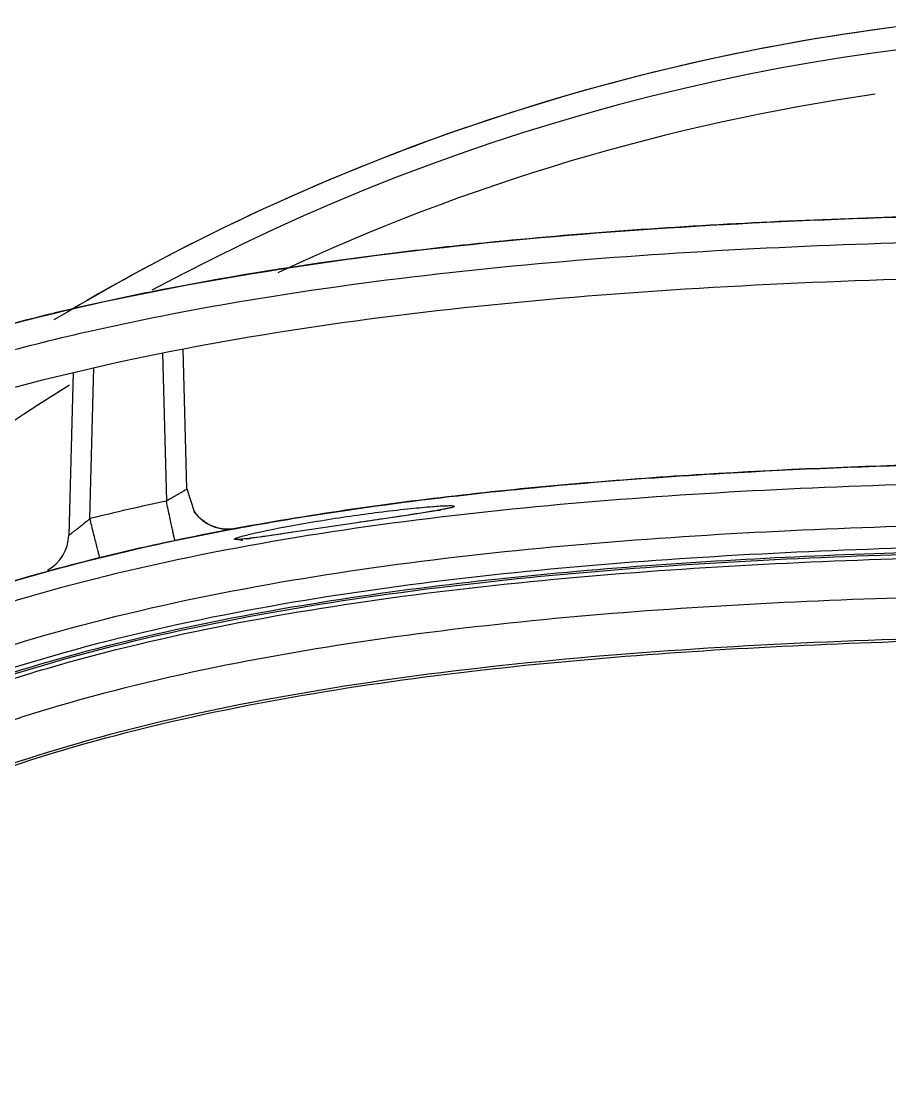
# Model space of a CAD drawing. Header units: millimetres. Extents: x 789 to 15176, y 607 to 3602.
# Drawn here: x 7830.4 to 7984.5, y 3415.5 to 3602.3 of the extents above; entities that cross this region are included whole.
import ezdxf

# ---------------------------------------------------------------- set-up
doc = ezdxf.new("R2010")
doc.units = ezdxf.units.MM
doc.layers.add('ASSEM_MEMBER_1', color=7, linetype='Continuous')

msp = doc.modelspace()

# ---------------------------------------------------------------- linework, layer by layer
at = {"layer": 'ASSEM_MEMBER_1', "color": 7, "linetype": 'Continuous'}
for p, q in [((7855.5, 3543.47), (7856.19, 3517.19)), ((7859.8, 3519.36), (7859.15, 3544.18)), ((7842.64, 3514.09), (7843.34, 3540.86)), ((7839.65, 3540), (7838.89, 3511.16)), ((7859.8, 3519.36), (7861.11, 3515.36)), ((7897.74, 3514.51), (7896.28, 3514.29)), ((7889.97, 3513.35), (7877.51, 3511.51)), ((7895.92, 3514.24), (7889.97, 3513.35)), ((7877.92, 3511.57), (7877.58, 3511.52))]:
    msp.add_line(p, q, dxfattribs=at)
for points in [[(7868.45, 3512.33), (7868.43, 3512.33), (7868.04, 3512.27), (7867.46, 3512.22), (7866.83, 3512.22), (7866.16, 3512.28), (7865.45, 3512.41), (7864.7, 3512.63), (7863.92, 3512.96), (7863.1, 3513.42), (7862.27, 3514.06), (7861.43, 3514.94), (7861.12, 3515.36)], [(7905.04, 3515.69), (7903.63, 3515.44), (7901.7, 3515.12), (7899.15, 3514.73), (7895.92, 3514.24)], [(7906.57, 3516.02), (7906.5, 3516), (7905.99, 3515.88), (7905.04, 3515.69)], [(7878.63, 3511.67), (7875.59, 3511.23), (7873.22, 3510.89), (7871.43, 3510.65), (7870.16, 3510.5)], [(7869.06, 3510.41), (7868.97, 3510.41), (7869.34, 3510.34)], [(7870.16, 3510.5), (7869.33, 3510.42), (7869.06, 3510.41)]]:
    msp.add_lwpolyline(points, dxfattribs=at)
for centre, radius, start, end in [((8034.73, 3219.39), 385.02, 96.0247, 121.0296), ((8034.73, 3219.39), 385.03, 96.0165, 120.0341), ((8034.73, 3219.4), 380.97, 61.615, 118.3846), ((8034.73, 3219.4), 373.68, 98.1352, 115.1408), ((7989.69, 2806.59), 760.29, 95.68413, 96.8249), ((8034.73, 3219.4), 373.68, 121.5829, 137.3504), ((7939.44, 3122.25), 403.62, 101.9022, 103.8762), ((7867.14, 3519.55), 7.34, 214.785, 280.5221), ((7888.13, 3608.37), 94.22, 279.9117, 280.0901), ((7890.33, 3595.95), 81.61, 280.091, 280.2358), ((7831.56, 3511.36), 7.34, 299.0883, 358.5), ((7860.33, 3596.27), 86.34, 276.9287, 277.1227), ((7862.02, 3582.36), 72.33, 276.7343, 276.9282)]:
    msp.add_arc(centre, radius, start, end, dxfattribs=at)
for points, knots in [([(7637.22, 3271.26), (7637.76, 3281.67), (7640.45, 3319.09), (7650.25, 3380.9), (7674.07, 3440.18), (7704.74, 3480.75), (7742.43, 3514.62), (7798.79, 3542.55), (7873.07, 3559.5), (7951.92, 3567.05), (8006.86, 3568.26), (8034.73, 3568.26)], [0, 0, 0, 0, 0.051441, 0.186949, 0.322458, 0.390212, 0.457966, 0.593475, 0.728983, 0.864492, 1, 1, 1, 1]), ([(8012.75, 3568.13), (7996.26, 3567.92), (7963.45, 3567.02), (7930.66, 3564.76), (7914.39, 3563.14)], [0, 0, 0, 0, 0.502516, 1, 1, 1, 1]), ([(7640.88, 3270.18), (7641.49, 3281.83), (7643.21, 3305.1), (7647.7, 3339.82), (7654.87, 3374.11), (7665.44, 3407.56), (7680.27, 3439.46), (7700.12, 3468.7), (7724.97, 3494.06), (7754.08, 3514.69), (7786.2, 3530.5), (7820.15, 3542.18), (7855.16, 3550.44), (7902.6, 3558.04), (7962.58, 3562.81), (8010.68, 3563.7), (8034.73, 3563.7)], [0, 0, 0, 0, 0.061533, 0.123049, 0.184559, 0.246097, 0.307712, 0.369504, 0.43158, 0.494006, 0.556775, 0.619803, 0.683005, 0.746324, 0.8731, 1, 1, 1, 1]), ([(7899.34, 3561.49), (7896.9, 3561.2), (7882.62, 3559.41), (7856.58, 3555.33), (7829.8, 3549.17), (7814.92, 3544.75), (7811.54, 3543.68)], [0, 0, 0, 0, 0.082431, 0.482093, 0.881755, 1, 1, 1, 1]), ([(7648.21, 3270.68), (7648.75, 3280.95), (7651.39, 3317.82), (7661.01, 3378.2), (7683.9, 3434.92), (7712.9, 3473.27), (7748.5, 3505.26), (7802.28, 3532), (7874.67, 3548.59), (7952.49, 3556.05), (8007.02, 3557.25), (8034.73, 3557.25)], [0, 0, 0, 0, 0.051441, 0.186949, 0.322458, 0.390212, 0.457966, 0.593475, 0.728983, 0.864492, 1, 1, 1, 1]), ([(8034.73, 3524.23), (8006.96, 3524.23), (7965.27, 3523.34), (7909.89, 3518.8), (7882.36, 3514.91), (7868.71, 3512.38)], [0, 0, 0, 0, 0.49999, 0.750004, 1, 1, 1, 1]), ([(7906.35, 3517.99), (7922.14, 3519.84), (7963.64, 3523.26), (8007.5, 3524.23), (8034.73, 3524.23)], [0, 0, 0, 0, 0.392353, 1, 1, 1, 1]), ([(8034.73, 3520.8), (8011.98, 3520.8), (7977.82, 3520.19), (7932.35, 3517.35), (7898.27, 3513.84), (7864.33, 3508.49), (7830.74, 3500.56), (7798, 3488.97), (7772.31, 3475.11), (7753.73, 3460.96), (7741.02, 3448.8), (7729.8, 3435.26), (7717, 3415.75), (7704.87, 3389.24), (7695.24, 3355.9), (7689.15, 3321.95), (7684.37, 3276.46), (7683.41, 3242.19), (7683.41, 3219.39)], [0, 0, 0, 0, 0.123719, 0.185678, 0.247745, 0.309961, 0.372411, 0.435189, 0.498364, 0.530143, 0.56197, 0.593788, 0.625549, 0.688676, 0.751408, 0.813826, 0.876021, 1, 1, 1, 1]), ([(7859.8, 3519.36), (7859.8, 3519.32), (7859.68, 3519.25), (7859.5, 3519.11), (7859.15, 3518.91), (7858.71, 3518.65), (7858.17, 3518.33), (7857.32, 3517.84), (7856.65, 3517.46), (7856.19, 3517.19)], [0, 0, 0, 0, 0.024055, 0.083843, 0.17763, 0.301931, 0.452134, 0.622753, 1, 1, 1, 1]), ([(7857.71, 3510.2), (7857.7, 3510.2), (7857.7, 3510.29), (7857.66, 3510.35), (7857.63, 3510.55), (7857.54, 3510.88), (7857.43, 3511.44), (7857.25, 3512.24), (7857.03, 3513.24), (7856.68, 3514.91), (7856.39, 3516.25), (7856.19, 3517.19)], [0, 0, 0, 0, 0.005114, 0.020531, 0.045589, 0.079456, 0.169194, 0.282062, 0.424883, 0.597296, 1, 1, 1, 1]), ([(7868.63, 3512.36), (7872.65, 3513.11), (7884.98, 3515.23), (7897.68, 3516.97), (7906.35, 3517.99)], [0, 0, 0, 0, 0.329203, 1, 1, 1, 1]), ([(7906.05, 3516.33), (7905.17, 3516.31), (7903, 3516.16), (7897.46, 3515.64), (7889.27, 3514.61), (7879.75, 3513.09), (7873.61, 3511.89), (7871, 3511.27)], [0, 0, 0, 0, 0.074499, 0.183855, 0.471085, 0.773199, 1, 1, 1, 1]), ([(7907.25, 3516.24), (7907.25, 3516.22), (7907.18, 3516.18), (7907.07, 3516.13), (7906.88, 3516.07), (7906.47, 3515.97), (7905.78, 3515.82), (7905.18, 3515.71), (7904.84, 3515.65)], [0, 0, 0, 0, 0.023772, 0.074807, 0.155561, 0.266305, 0.576631, 1, 1, 1, 1]), ([(7907.06, 3516.3), (7907.01, 3516.31), (7906.67, 3516.34), (7906.33, 3516.34), (7906.05, 3516.33)], [0, 0, 0, 0, 0.15886, 1, 1, 1, 1]), ([(7907.25, 3516.24), (7907.24, 3516.25), (7907.18, 3516.28), (7907.11, 3516.29), (7907.06, 3516.3)], [0, 0, 0, 0, 0.185017, 1, 1, 1, 1]), ([(7904.34, 3515.56), (7903.9, 3515.48), (7901.7, 3515.11), (7899.5, 3514.78), (7897.74, 3514.51)], [0, 0, 0, 0, 0.2043, 1, 1, 1, 1]), ([(7690.74, 3219.39), (7690.74, 3242), (7691.69, 3275.92), (7696.41, 3320.85), (7702.37, 3354.14), (7711.74, 3386.57), (7725.73, 3417.25), (7745.67, 3444.47), (7771.4, 3466.3), (7801.09, 3482.28), (7832.9, 3493.54), (7865.81, 3501.3), (7899.26, 3506.57), (7932.98, 3510.04), (7978.14, 3512.86), (8012.1, 3513.47), (8034.73, 3513.47)], [0, 0, 0, 0, 0.125572, 0.188264, 0.250828, 0.3132, 0.375317, 0.437185, 0.499035, 0.561117, 0.623461, 0.686006, 0.748685, 0.811447, 0.874267, 1, 1, 1, 1]), ([(7838.89, 3511.16), (7838.89, 3511.13), (7839.11, 3511.32), (7839.27, 3511.41), (7839.72, 3511.77), (7840.19, 3512.14), (7840.76, 3512.6), (7841.58, 3513.25), (7842.21, 3513.75), (7842.64, 3514.09)], [0, 0, 0, 0, 0.022406, 0.093102, 0.202276, 0.338081, 0.491351, 0.655977, 1, 1, 1, 1]), ([(7844.4, 3507.16), (7844.39, 3507.16), (7844.39, 3507.22), (7844.35, 3507.28), (7844.32, 3507.45), (7844.22, 3507.78), (7844.08, 3508.37), (7843.85, 3509.24), (7843.58, 3510.32), (7843.17, 3511.96), (7842.85, 3513.23), (7842.64, 3514.09)], [0, 0, 0, 0, 0.004135, 0.016801, 0.038574, 0.070007, 0.162571, 0.291414, 0.450697, 0.629555, 1, 1, 1, 1]), ([(7896.28, 3514.29), (7895.78, 3514.22), (7893.67, 3513.9), (7891.57, 3513.59), (7889.97, 3513.35)], [0, 0, 0, 0, 0.240112, 1, 1, 1, 1]), ([(7868.71, 3512.38), (7855.49, 3509.93), (7829.24, 3503.93), (7791.26, 3490.04), (7762.14, 3472.72), (7741.97, 3454.88), (7728.68, 3439.64), (7717.42, 3422.86), (7705.1, 3398.92), (7694.16, 3366.97), (7686.3, 3327.36), (7683.41, 3300.61), (7682.36, 3287.2)], [0, 0, 0, 0, 0.125039, 0.250016, 0.374876, 0.437389, 0.499902, 0.562418, 0.624943, 0.749907, 0.87494, 1, 1, 1, 1]), ([(7682.36, 3287.2), (7682.65, 3290.82), (7685.13, 3319.57), (7693.3, 3370.11), (7713.38, 3419.15), (7737.38, 3450.8), (7766.68, 3477.18), (7809.51, 3498.74), (7849.54, 3508.83), (7868.63, 3512.36)], [0, 0, 0, 0, 0.028709, 0.229966, 0.431223, 0.531852, 0.632481, 0.833738, 1, 1, 1, 1]), ([(7871, 3511.27), (7870.6, 3511.17), (7869.92, 3511), (7869.06, 3510.78), (7868.55, 3510.59), (7868.3, 3510.49), (7868.25, 3510.43)], [0, 0, 0, 0, 0.425869, 0.734542, 0.918246, 1, 1, 1, 1]), ([(7877.51, 3511.51), (7876.88, 3511.41), (7874.73, 3511.1), (7872.57, 3510.79), (7871.04, 3510.6)], [0, 0, 0, 0, 0.292742, 1, 1, 1, 1]), ([(8034.73, 3509.56), (8012.48, 3509.56), (7979.08, 3508.97), (7934.65, 3506.24), (7901.42, 3502.9), (7868.41, 3497.8), (7835.84, 3490.3), (7804.23, 3479.38), (7779.49, 3466.31), (7761.66, 3452.94), (7749.53, 3441.43), (7738.84, 3428.56), (7726.65, 3409.91), (7715.12, 3384.43), (7705.96, 3352.26), (7700.16, 3319.35), (7695.57, 3275.06), (7694.65, 3241.65), (7694.65, 3219.39)], [0, 0, 0, 0, 0.125028, 0.187546, 0.250063, 0.312576, 0.375083, 0.43757, 0.500019, 0.531272, 0.562522, 0.593773, 0.625025, 0.687479, 0.749969, 0.812476, 0.874989, 1, 1, 1, 1]), ([(7870.5, 3510.53), (7870.18, 3510.5), (7869.62, 3510.44), (7868.93, 3510.37), (7868.5, 3510.37), (7868.32, 3510.38), (7868.26, 3510.41), (7868.25, 3510.43)], [0, 0, 0, 0, 0.428969, 0.739508, 0.928447, 0.977575, 1, 1, 1, 1]), ([(7868.25, 3510.43), (7868.37, 3510.45), (7868.86, 3510.5), (7869.37, 3510.38), (7869.7, 3510.2)], [0, 0, 0, 0, 0.233632, 1, 1, 1, 1]), ([(7695.74, 3219.39), (7695.74, 3241.58), (7696.65, 3274.88), (7701.23, 3319.03), (7706.99, 3351.84), (7716.09, 3383.91), (7727.57, 3409.31), (7739.71, 3427.91), (7750.37, 3440.74), (7762.48, 3452.2), (7780.27, 3465.5), (7804.94, 3478.49), (7836.47, 3489.33), (7868.94, 3496.79), (7912.81, 3503.53), (7968.18, 3507.67), (8012.55, 3508.46), (8034.73, 3508.46)], [0, 0, 0, 0, 0.125014, 0.187529, 0.250037, 0.312527, 0.374983, 0.406236, 0.437487, 0.468739, 0.499993, 0.562444, 0.624933, 0.68744, 0.749954, 0.874967, 1, 1, 1, 1]), ([(7696.29, 3261.71), (7697.12, 3280.43), (7699.3, 3308.51), (7705.47, 3345.51), (7712.32, 3372.81), (7722.16, 3399.21), (7735.79, 3423.93), (7753.87, 3445.67), (7775.95, 3463.31), (7800.75, 3476.75), (7827.1, 3486.71), (7854.28, 3493.98), (7891.12, 3501.01), (7937.76, 3506.09), (7975.22, 3507.81), (7993.95, 3508.29)], [0, 0, 0, 0, 0.125017, 0.187537, 0.250051, 0.312549, 0.375018, 0.437461, 0.49991, 0.56239, 0.624894, 0.687411, 0.749934, 0.874957, 1, 1, 1, 1]), ([(7696.48, 3219.39), (7696.48, 3241.53), (7697.38, 3274.76), (7701.94, 3318.82), (7707.68, 3351.55), (7716.74, 3383.56), (7728.21, 3408.9), (7740.29, 3427.49), (7750.94, 3440.27), (7763.02, 3451.71), (7780.79, 3464.96), (7805.42, 3477.9), (7836.89, 3488.69), (7869.29, 3496.11), (7913.07, 3502.81), (7968.32, 3506.95), (8012.59, 3507.72), (8034.73, 3507.73)], [0, 0, 0, 0, 0.125014, 0.187529, 0.250036, 0.312527, 0.374983, 0.406236, 0.437487, 0.468739, 0.499992, 0.562445, 0.624934, 0.68744, 0.749955, 0.874967, 1, 1, 1, 1]), ([(8034.73, 3500.75), (8013.05, 3500.75), (7969.69, 3499.99), (7915.58, 3496.04), (7872.68, 3489.62), (7840.91, 3482.54), (7810, 3472.24), (7785.75, 3459.8), (7768.24, 3446.98), (7756.33, 3435.85), (7745.9, 3423.33), (7734.08, 3405.11), (7722.99, 3380.23), (7714.24, 3348.85), (7708.72, 3316.77), (7704.33, 3273.62), (7703.46, 3241.07), (7703.46, 3219.39)], [0, 0, 0, 0, 0.125032, 0.250047, 0.312562, 0.37507, 0.43756, 0.500011, 0.531264, 0.562514, 0.593764, 0.625016, 0.687471, 0.749962, 0.81247, 0.874985, 1, 1, 1, 1]), ([(7711.16, 3219.39), (7711.16, 3240.57), (7712, 3272.36), (7716.2, 3314.51), (7720.62, 3340.65), (7725.68, 3361.22), (7730.44, 3376.38), (7736.3, 3391.16), (7743.46, 3405.37), (7752.08, 3418.74), (7762.28, 3430.96), (7774, 3441.74), (7791.24, 3454.09), (7815.06, 3465.96), (7845.34, 3475.73), (7876.42, 3482.45), (7907.86, 3487.03), (7939.5, 3490.04), (7981.78, 3492.51), (8013.55, 3493.05), (8034.73, 3493.05)], [0, 0, 0, 0, 0.125002, 0.18751, 0.250011, 0.281268, 0.312525, 0.34378, 0.375032, 0.406281, 0.437526, 0.468771, 0.50002, 0.562464, 0.624947, 0.687449, 0.749957, 0.812468, 0.874981, 1, 1, 1, 1])]:
    msp.add_open_spline(points, degree=3, knots=knots, dxfattribs=at)
msp.add_open_spline([(8034.73, 3493.42), (8007.95, 3493.42), (7955.77, 3492.25), (7883.99, 3485.29), (7822.42, 3470.82), (7775.94, 3446.97), (7744.42, 3412.75), (7723.43, 3362.58), (7712.63, 3296.79), (7710.79, 3245.95), (7710.79, 3219.39)], degree=3, dxfattribs=at)

doc.saveas('drawing.dxf')
